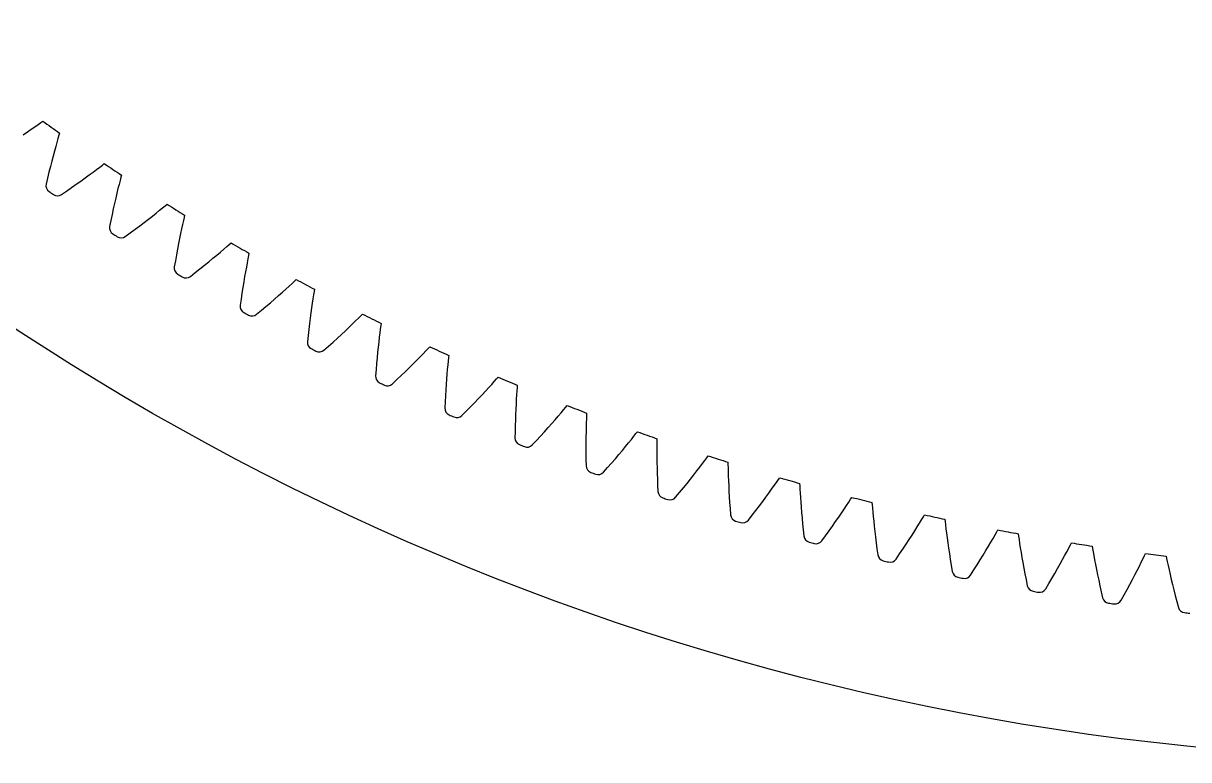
# Model space of a CAD drawing. Header units: millimetres. Extents: x -109 to 109, y -109 to 109.
# Drawn here: x -59.51 to -11.05, y -108.76 to -78.12 of the extents above; entities that cross this region are included whole.
import ezdxf

# ---------------------------------------------------------------- set-up
doc = ezdxf.new("R2010")
doc.units = ezdxf.units.MM

msp = doc.modelspace()

# ---------------------------------------------------------------- linework, layer by layer
at = {"layer": 'fixed_ring'}
for p, q in [((-59.0328, -82.42074), (-58.89862, -82.324971)), ((-58.89862, -82.324971), (-58.784353, -82.242601)), ((-58.784353, -82.242601), (-58.706504, -82.186047)), ((-59.517244, -82.758312), (-59.344129, -82.639116)), ((-59.344129, -82.639116), (-59.182131, -82.526142)), ((-59.182131, -82.526142), (-59.0328, -82.42074)), ((-58.030212, -82.776446), (-58.069922, -82.911594)), ((-58.002747, -82.684227), (-58.030212, -82.776446)), ((-58.165432, -83.245848), (-58.218142, -83.436185)), ((-58.115652, -83.069975), (-58.165432, -83.245848)), ((-58.069922, -82.911594), (-58.115652, -83.069975)), ((-58.273027, -83.639075), (-58.329522, -83.85319)), ((-58.218142, -83.436185), (-58.273027, -83.639075)), ((-58.445645, -84.311394), (-58.5046, -84.554122)), ((-58.387183, -84.077549), (-58.445645, -84.311394)), ((-58.329522, -83.85319), (-58.387183, -84.077549)), ((-56.771107, -84.427428), (-56.612664, -84.309519)), ((-56.612664, -84.309519), (-56.46665, -84.199568)), ((-56.46665, -84.199568), (-56.335484, -84.099712)), ((-56.335484, -84.099712), (-56.223807, -84.013863)), ((-56.223807, -84.013863), (-56.147737, -83.954938)), ((-58.5046, -84.554122), (-58.56426, -84.804908)), ((-57.308096, -84.81674), (-57.119717, -84.681925)), ((-57.119717, -84.681925), (-56.940469, -84.551898)), ((-56.940469, -84.551898), (-56.771107, -84.427428)), ((-55.489113, -84.660538), (-55.529944, -84.820251)), ((-55.453584, -84.524231), (-55.489113, -84.660538)), ((-55.428972, -84.431209), (-55.453584, -84.524231)), ((-57.922371, -85.244612), (-57.710071, -85.098387)), ((-57.710071, -85.098387), (-57.505031, -84.955729)), ((-57.505031, -84.955729), (-57.308096, -84.81674)), ((-55.621109, -85.189444), (-55.669719, -85.393928)), ((-55.574284, -84.997574), (-55.621109, -85.189444)), ((-55.529944, -84.820251), (-55.574284, -84.997574)), ((-55.719593, -85.609681), (-55.770318, -85.835709)), ((-55.669719, -85.393928), (-55.719593, -85.609681)), ((-53.718909, -85.79468), (-53.609929, -85.705432)), ((-53.609929, -85.705432), (-53.53571, -85.644193)), ((-55.821551, -86.071244), (-55.873003, -86.315672)), ((-55.770318, -85.835709), (-55.821551, -86.071244)), ((-54.484842, -86.400768), (-54.309683, -86.265282)), ((-54.309683, -86.265282), (-54.144234, -86.135655)), ((-54.144234, -86.135655), (-53.989498, -86.012923)), ((-53.989498, -86.012923), (-53.846938, -85.898527)), ((-53.846938, -85.898527), (-53.718909, -85.79468)), ((-52.824355, -86.191839), (-52.85567, -86.329175)), ((-52.802619, -86.098104), (-52.824355, -86.191839)), ((-55.873003, -86.315672), (-55.924912, -86.568176)), ((-55.062091, -86.835211), (-54.861541, -86.686307)), ((-54.861541, -86.686307), (-54.66898, -86.54132)), ((-54.66898, -86.54132), (-54.484842, -86.400768)), ((-52.930421, -86.668675), (-52.971315, -86.861896)), ((-52.891563, -86.490071), (-52.930421, -86.668675)), ((-52.85567, -86.329175), (-52.891563, -86.490071)), ((-55.269786, -86.987905), (-55.062091, -86.835211)), ((-53.013605, -87.06778), (-53.056812, -87.284966)), ((-52.971315, -86.861896), (-53.013605, -87.06778)), ((-53.100551, -87.512449), (-53.144507, -87.74945)), ((-53.056812, -87.284966), (-53.100551, -87.512449)), ((-51.466002, -87.762177), (-51.315118, -87.634738)), ((-51.315118, -87.634738), (-51.17615, -87.516007)), ((-51.17615, -87.516007), (-51.051379, -87.408266)), ((-51.051379, -87.408266), (-50.945199, -87.315705)), ((-50.945199, -87.315705), (-50.872901, -87.252209)), ((-50.126179, -87.683329), (-50.145019, -87.777689)), ((-53.188408, -87.995346), (-53.232516, -88.24933)), ((-53.144507, -87.74945), (-53.188408, -87.995346)), ((-52.166012, -88.334658), (-51.978006, -88.183809)), ((-51.978006, -88.183809), (-51.798284, -88.037653)), ((-51.798284, -88.037653), (-51.627381, -87.896838)), ((-51.627381, -87.896838), (-51.466002, -87.762177)), ((-50.20301, -88.077849), (-50.23635, -88.257565)), ((-50.172089, -87.915924), (-50.20301, -88.077849)), ((-50.145019, -87.777689), (-50.172089, -87.915924)), ((-52.564775, -88.648685), (-52.36188, -88.489667)), ((-52.36188, -88.489667), (-52.166012, -88.334658)), ((-50.307204, -88.659042), (-50.343702, -88.877457)), ((-50.271274, -88.451954), (-50.307204, -88.659042)), ((-50.23635, -88.257565), (-50.271274, -88.451954)), ((-50.380416, -89.106179), (-50.417052, -89.34442)), ((-50.343702, -88.877457), (-50.380416, -89.106179)), ((-48.738951, -89.305452), (-48.592064, -89.173427)), ((-48.592064, -89.173427), (-48.456817, -89.050472)), ((-48.456817, -89.050472), (-48.335424, -88.93894)), ((-48.335424, -88.93894), (-48.232144, -88.843153)), ((-48.232144, -88.843153), (-48.161836, -88.777461)), ((-50.45336, -89.591552), (-50.489625, -89.846773)), ((-50.417052, -89.34442), (-50.45336, -89.591552)), ((-49.237729, -89.742651), (-49.062592, -89.59103)), ((-49.062592, -89.59103), (-48.896107, -89.445019)), ((-48.896107, -89.445019), (-48.738951, -89.305452)), ((-47.466838, -89.58208), (-47.494627, -89.762738)), ((-47.440918, -89.41928), (-47.466838, -89.58208)), ((-47.418117, -89.280276), (-47.440918, -89.41928)), ((-47.402192, -89.185381), (-47.418117, -89.280276)), ((-49.809904, -90.225376), (-49.612002, -90.060186)), ((-49.612002, -90.060186), (-49.420999, -89.899218)), ((-49.420999, -89.899218), (-49.237729, -89.742651)), ((-47.523548, -89.95811), (-47.553084, -90.166206)), ((-47.494627, -89.762738), (-47.523548, -89.95811)), ((-47.612491, -90.615385), (-47.641774, -90.854642)), ((-47.582839, -90.385641), (-47.612491, -90.615385)), ((-47.553084, -90.166206), (-47.582839, -90.385641)), ((-45.965669, -90.764015), (-45.822917, -90.627529)), ((-45.822917, -90.627529), (-45.691521, -90.500468)), ((-45.691521, -90.500468), (-45.57362, -90.38525)), ((-45.57362, -90.38525), (-45.473339, -90.286328)), ((-45.473339, -90.286328), (-45.405086, -90.218502)), ((-44.633241, -90.602835), (-44.646236, -90.698176)), ((-47.670454, -91.102775), (-47.698842, -91.358992)), ((-47.641774, -90.854642), (-47.670454, -91.102775)), ((-46.450746, -91.216367), (-46.280362, -91.059424)), ((-46.280362, -91.059424), (-46.118451, -90.908355)), ((-46.118451, -90.908355), (-45.965669, -90.764015)), ((-44.68564, -91.001337), (-44.707853, -91.182765)), ((-44.664745, -90.837816), (-44.68564, -91.001337)), ((-44.646236, -90.698176), (-44.664745, -90.837816)), ((-47.007784, -91.716482), (-46.815063, -91.545276)), ((-46.815063, -91.545276), (-46.629108, -91.378503)), ((-46.629108, -91.378503), (-46.450746, -91.216367)), ((-44.753857, -91.587842), (-44.77684, -91.808089)), ((-44.730744, -91.378935), (-44.753857, -91.587842)), ((-44.707853, -91.182765), (-44.730744, -91.378935)), ((-42.671399, -91.643861), (-42.605268, -91.573966)), ((-44.799404, -92.038637), (-44.821304, -92.278683)), ((-44.77684, -91.808089), (-44.799404, -92.038637)), ((-43.148785, -92.136483), (-43.010304, -91.995666)), ((-43.010304, -91.995666), (-42.882883, -91.864618)), ((-42.882883, -91.864618), (-42.768586, -91.745825)), ((-42.768586, -91.745825), (-42.671399, -91.643861)), ((-41.832006, -92.030043), (-41.846206, -92.170187)), ((-41.821953, -91.934348), (-41.832006, -92.030043)), ((-44.842329, -92.527581), (-44.862814, -92.784551)), ((-44.821304, -92.278683), (-44.842329, -92.527581)), ((-43.619702, -92.603558), (-43.454232, -92.441443)), ((-43.454232, -92.441443), (-43.29705, -92.285459)), ((-43.29705, -92.285459), (-43.148785, -92.136483)), ((-41.87867, -92.5163), (-41.895509, -92.713081)), ((-41.862055, -92.334274), (-41.87867, -92.5163)), ((-41.846206, -92.170187), (-41.862055, -92.334274)), ((-44.161075, -93.120591), (-43.973717, -92.943531)), ((-43.973717, -92.943531), (-43.792987, -92.77111)), ((-43.792987, -92.77111), (-43.619702, -92.603558)), ((-41.912178, -92.922602), (-41.928368, -93.143452)), ((-41.895509, -92.713081), (-41.912178, -92.922602)), ((-40.033568, -93.14163), (-39.922983, -93.019373)), ((-39.922983, -93.019373), (-39.828983, -92.914464)), ((-39.828983, -92.914464), (-39.765035, -92.842566)), ((-41.943821, -93.374586), (-41.958319, -93.615191)), ((-41.928368, -93.143452), (-41.943821, -93.374586)), ((-40.434579, -93.575025), (-40.290972, -93.421554)), ((-40.290972, -93.421554), (-40.156893, -93.276539)), ((-40.156893, -93.276539), (-40.033568, -93.14163)), ((-38.987973, -93.415129), (-38.998761, -93.579626)), ((-38.978095, -93.274614), (-38.987973, -93.415129)), ((-38.970994, -93.178654), (-38.978095, -93.274614)), ((-41.971669, -93.864619), (-41.984231, -94.122098)), ((-41.958319, -93.615191), (-41.971669, -93.864619)), ((-40.915325, -94.075718), (-40.747282, -93.902909)), ((-40.747282, -93.902909), (-40.586883, -93.735775)), ((-40.586883, -93.735775), (-40.434579, -93.575025)), ((-39.020534, -93.959284), (-39.030743, -94.169218)), ((-39.009763, -93.762077), (-39.020534, -93.959284)), ((-38.998761, -93.579626), (-39.009763, -93.762077)), ((-36.948786, -94.096933), (-36.887083, -94.023099)), ((-41.272476, -94.436368), (-41.09066, -94.253623)), ((-41.09066, -94.253623), (-40.915325, -94.075718)), ((-39.040124, -94.390462), (-39.048452, -94.621962)), ((-39.030743, -94.169218), (-39.040124, -94.390462)), ((-37.39494, -94.618009), (-37.265391, -94.468933)), ((-37.265391, -94.468933), (-37.146279, -94.33029)), ((-37.146279, -94.33029), (-37.039512, -94.204686)), ((-37.039512, -94.204686), (-36.948786, -94.096933)), ((-36.087211, -94.430709), (-36.092757, -94.571461)), ((-36.083069, -94.334576), (-36.087211, -94.430709)), ((-39.055533, -94.862901), (-39.061196, -95.112621)), ((-39.048452, -94.621962), (-39.055533, -94.862901)), ((-37.836211, -95.113188), (-37.681035, -94.941194)), ((-37.681035, -94.941194), (-37.533754, -94.77583)), ((-37.533754, -94.77583), (-37.39494, -94.618009)), ((-36.103853, -94.918916), (-36.108546, -95.116361)), ((-36.098474, -94.736212), (-36.103853, -94.918916)), ((-36.092757, -94.571461), (-36.098474, -94.736212)), ((-39.061196, -95.112621), (-39.065823, -95.370364)), ((-38.344728, -95.662567), (-38.168626, -95.474309)), ((-38.168626, -95.474309), (-37.998852, -95.29109)), ((-37.998852, -95.29109), (-37.836211, -95.113188)), ((-36.112285, -95.32651), (-36.114848, -95.547938)), ((-36.108546, -95.116361), (-36.112285, -95.32651)), ((-34.33854, -95.571718), (-34.223754, -95.429473)), ((-34.223754, -95.429473), (-34.120906, -95.300641)), ((-34.120906, -95.300641), (-34.033542, -95.190145)), ((-34.033542, -95.190145), (-33.974142, -95.114445)), ((-33.160916, -95.401015), (-33.162097, -95.49723)), ((-36.114848, -95.547938), (-36.116043, -95.779584)), ((-36.116043, -95.779584), (-36.115702, -96.020626)), ((-34.739444, -96.056555), (-34.597325, -95.886734)), ((-34.597325, -95.886734), (-34.463438, -95.724713)), ((-34.463438, -95.724713), (-34.33854, -95.571718)), ((-33.163305, -95.638086), (-33.163946, -95.802935)), ((-33.163946, -95.802935), (-33.163696, -95.985718)), ((-33.162097, -95.49723), (-33.163305, -95.638086)), ((-36.115702, -96.020626), (-36.113672, -96.270403)), ((-36.113672, -96.270403), (-36.110359, -96.528166)), ((-35.210386, -96.604433), (-35.046335, -96.416072)), ((-35.046335, -96.416072), (-34.88925, -96.233246)), ((-34.88925, -96.233246), (-34.739444, -96.056555)), ((-33.163696, -95.985718), (-33.162306, -96.183214)), ((-33.162306, -96.183214), (-33.159572, -96.393378)), ((-33.159572, -96.393378), (-33.155315, -96.61478)), ((-31.379117, -96.583848), (-31.268766, -96.438135)), ((-31.268766, -96.438135), (-31.169934, -96.306197)), ((-31.169934, -96.306197), (-31.086014, -96.193063)), ((-31.086014, -96.193063), (-31.028973, -96.11557)), ((-30.207309, -96.37696), (-30.205526, -96.473166)), ((-35.380607, -96.798024), (-35.210386, -96.604433)), ((-33.155315, -96.61478), (-33.149376, -96.846354)), ((-33.149376, -96.846354), (-33.141612, -97.087271)), ((-31.7649, -97.0808), (-31.628078, -96.906683)), ((-31.628078, -96.906683), (-31.499244, -96.740616)), ((-31.499244, -96.740616), (-31.379117, -96.583848)), ((-30.205526, -96.473166), (-30.202396, -96.613993)), ((-30.202396, -96.613993), (-30.19796, -96.778783)), ((-30.19796, -96.778783), (-30.192081, -96.961471)), ((-33.141612, -97.087271), (-33.131891, -97.336866)), ((-33.131891, -97.336866), (-33.120642, -97.594405)), ((-32.060575, -97.449598), (-31.909194, -97.262021)), ((-31.909194, -97.262021), (-31.7649, -97.0808)), ((-30.192081, -96.961471), (-30.18461, -97.158831)), ((-30.18461, -97.158831), (-30.175406, -97.368812)), ((-30.175406, -97.368812), (-30.164332, -97.589977)), ((-28.38993, -97.504362), (-28.284118, -97.35532)), ((-28.284118, -97.35532), (-28.189396, -97.2204)), ((-28.189396, -97.2204), (-28.109, -97.104736)), ((-28.109, -97.104736), (-28.054372, -97.025523)), ((-27.225048, -97.261487), (-27.220303, -97.357592)), ((-27.220303, -97.357592), (-27.212838, -97.498255)), ((-32.382926, -97.841663), (-32.218747, -97.642921)), ((-32.218747, -97.642921), (-32.060575, -97.449598)), ((-30.164332, -97.589977), (-30.151265, -97.821258)), ((-30.151265, -97.821258), (-30.136085, -98.061822)), ((-28.760226, -98.012959), (-28.628831, -97.834711)), ((-28.628831, -97.834711), (-28.505172, -97.664755)), ((-28.505172, -97.664755), (-28.38993, -97.504362)), ((-27.212838, -97.498255), (-27.20333, -97.662831)), ((-27.20333, -97.662831), (-27.191827, -97.845251)), ((-27.191827, -97.845251), (-27.178283, -98.042287)), ((-25.105322, -97.924299), (-25.05316, -97.843442)), ((-30.136085, -98.061822), (-30.118683, -98.311)), ((-30.118683, -98.311), (-30.099508, -98.56807)), ((-29.044403, -98.390687), (-28.89887, -98.198537)), ((-28.89887, -98.198537), (-28.760226, -98.012959)), ((-27.178283, -98.042287), (-27.162616, -98.251885)), ((-27.162616, -98.251885), (-27.144737, -98.472605)), ((-25.48406, -98.496253), (-25.373812, -98.332387)), ((-25.373812, -98.332387), (-25.272641, -98.180158)), ((-25.272641, -98.180158), (-25.182118, -98.042385)), ((-25.182118, -98.042385), (-25.105322, -97.924299)), ((-24.216963, -98.053754), (-24.20926, -98.149668)), ((-24.20926, -98.149668), (-24.197467, -98.290034)), ((-24.197467, -98.290034), (-24.182895, -98.45424)), ((-29.354528, -98.792493), (-29.196547, -98.588789)), ((-29.196547, -98.588789), (-29.044403, -98.390687)), ((-27.144737, -98.472605), (-27.124553, -98.703374)), ((-27.124553, -98.703374), (-27.101973, -98.943356)), ((-25.861134, -99.041906), (-25.72827, -98.852146)), ((-25.72827, -98.852146), (-25.602427, -98.669936)), ((-25.602427, -98.669936), (-25.48406, -98.496253)), ((-24.182895, -98.45424), (-24.165781, -98.636219)), ((-24.165781, -98.636219), (-24.146174, -98.832745)), ((-24.146174, -98.832745), (-24.124061, -99.04176)), ((-22.237191, -98.911865), (-22.150954, -98.77137)), ((-22.150954, -98.77137), (-22.077831, -98.650975)), ((-22.077831, -98.650975), (-22.028183, -98.56855)), ((-21.185906, -98.753012), (-21.175253, -98.848643)), ((-21.175253, -98.848643), (-21.159144, -98.98858)), ((-27.101973, -98.943356), (-27.076905, -99.191879)), ((-27.076905, -99.191879), (-27.049823, -99.448238)), ((-26.146652, -99.44114), (-26.000681, -99.238446)), ((-26.000681, -99.238446), (-25.861134, -99.041906)), ((-24.124061, -99.04176), (-24.099393, -99.261825)), ((-24.099393, -99.261825), (-24.072113, -99.491863)), ((-22.551738, -99.411567), (-22.438776, -99.234321)), ((-22.438776, -99.234321), (-22.333626, -99.067138)), ((-22.333626, -99.067138), (-22.237191, -98.911865)), ((-21.159144, -98.98858), (-21.139522, -99.152258)), ((-21.139522, -99.152258), (-21.116811, -99.333625)), ((-21.116811, -99.333625), (-21.091162, -99.529453)), ((-19.098778, -99.406665), (-19.029397, -99.284075)), ((-19.029397, -99.284075), (-18.982311, -99.200161)), ((-26.298285, -99.649612), (-26.146652, -99.44114)), ((-24.072113, -99.491863), (-24.042152, -99.731036)), ((-24.042152, -99.731036), (-24.009443, -99.97867)), ((-22.932296, -99.992072), (-22.798868, -99.791327)), ((-22.798868, -99.791327), (-22.67191, -99.597566)), ((-22.67191, -99.597566), (-22.551738, -99.411567)), ((-21.091162, -99.529453), (-21.062622, -99.737689)), ((-21.062622, -99.737689), (-21.03119, -99.956889)), ((-19.372207, -99.87826), (-19.272256, -99.707918)), ((-19.272256, -99.707918), (-19.180648, -99.549749)), ((-19.180648, -99.549749), (-19.098778, -99.406665)), ((-18.134753, -99.358597), (-18.121161, -99.453854)), ((-18.121161, -99.453854), (-18.100749, -99.593229)), ((-18.100749, -99.593229), (-18.076096, -99.756225)), ((-18.076096, -99.756225), (-18.047811, -99.936806)), ((-16.028486, -99.947666), (-15.962913, -99.822998)), ((-15.962913, -99.822998), (-15.918434, -99.737673)), ((-24.009443, -99.97867), (-23.97448, -100.234072)), ((-23.217096, -100.412207), (-23.071956, -100.199165)), ((-23.071956, -100.199165), (-22.932296, -99.992072)), ((-21.03119, -99.956889), (-20.996838, -100.185978)), ((-20.996838, -100.185978), (-20.959527, -100.424115)), ((-19.714975, -100.446091), (-19.594045, -100.248511)), ((-19.594045, -100.248511), (-19.479657, -100.0589)), ((-19.479657, -100.0589), (-19.372207, -99.87826)), ((-18.047811, -99.936806), (-18.016144, -100.131752)), ((-18.016144, -100.131752), (-17.981205, -100.33901)), ((-16.287262, -100.427458), (-16.192604, -100.254118)), ((-16.192604, -100.254118), (-16.10591, -100.093204)), ((-16.10591, -100.093204), (-16.028486, -99.947666)), ((-15.066398, -99.869934), (-15.049879, -99.964727)), ((-15.049879, -99.964727), (-15.025185, -100.103407)), ((-15.025185, -100.103407), (-14.995524, -100.265567)), ((-14.995524, -100.265567), (-14.961692, -100.445191)), ((-12.94299, -100.393861), (-12.881287, -100.267233)), ((-12.881287, -100.267233), (-12.839456, -100.180579)), ((-11.983752, -100.286538), (-11.964321, -100.380778)), ((-20.959527, -100.424115), (-20.919207, -100.670624)), ((-20.919207, -100.670624), (-20.876395, -100.924829)), ((-19.975374, -100.862144), (-19.842158, -100.650849)), ((-19.842158, -100.650849), (-19.714975, -100.446091)), ((-17.981205, -100.33901), (-17.943037, -100.557138)), ((-17.943037, -100.557138), (-17.901647, -100.78506)), ((-17.901647, -100.78506), (-17.857019, -101.021935)), ((-16.612381, -101.005575), (-16.497593, -100.804365)), ((-16.497593, -100.804365), (-16.389099, -100.611322)), ((-16.389099, -100.611322), (-16.287262, -100.427458)), ((-14.961692, -100.445191), (-14.924036, -100.639069)), ((-14.924036, -100.639069), (-14.882731, -100.845153)), ((-13.186868, -100.881394), (-13.097593, -100.705222)), ((-13.097593, -100.705222), (-13.015895, -100.541714)), ((-13.015895, -100.541714), (-12.94299, -100.393861)), ((-11.964321, -100.380778), (-11.935368, -100.518632)), ((-11.935368, -100.518632), (-11.900728, -100.679801)), ((-11.900728, -100.679801), (-11.86138, -100.858298)), ((-20.113885, -101.079555), (-19.975374, -100.862144)), ((-17.857019, -101.021935), (-17.809128, -101.267086)), ((-17.809128, -101.267086), (-17.758508, -101.519852)), ((-16.859844, -101.42945), (-16.733198, -101.214153)), ((-16.733198, -101.214153), (-16.612381, -101.005575)), ((-14.882731, -100.845153), (-14.837864, -101.062003)), ((-14.837864, -101.062003), (-14.789474, -101.288542)), ((-14.789474, -101.288542), (-14.737574, -101.523931)), ((-13.49403, -101.469249), (-13.385492, -101.2646)), ((-13.385492, -101.2646), (-13.282994, -101.068307)), ((-13.282994, -101.068307), (-13.186868, -100.881394)), ((-11.86138, -100.858298), (-11.817772, -101.050925)), ((-11.817772, -101.050925), (-11.77014, -101.255639)), ((-11.77014, -101.255639), (-11.718616, -101.471004)), ((-16.991595, -101.651024), (-16.859844, -101.42945)), ((-14.737574, -101.523931), (-14.682155, -101.76749)), ((-14.682155, -101.76749), (-14.623775, -102.018577)), ((-13.728322, -101.900544), (-13.608366, -101.681448)), ((-13.608366, -101.681448), (-13.49403, -101.469249)), ((-11.718616, -101.471004), (-11.663273, -101.695946)), ((-11.663273, -101.695946), (-11.604149, -101.929624)), ((-13.853187, -102.12607), (-13.728322, -101.900544)), ((-11.604149, -101.929624), (-11.541256, -102.171362)), ((-11.541256, -102.171362), (-11.475171, -102.420532))]:
    msp.add_line(p, q, dxfattribs=at)
for centre, radius, start, end in [((0, 0), 101, 234.461314, 234.950451), ((0, 0), 101, 236.22602, 236.715157), ((-58.271669, -84.871168), 0.3, 167.240043, 235.526909), ((0, 0), 103.25, 235.526909, 235.649561), ((-58.089853, -84.995715), 0.3, 235.649561, 303.936428), ((0, 0), 101, 237.990726, 238.479863), ((-55.630419, -86.625395), 0.3, 169.004749, 237.291615), ((0, 0), 103.25, 237.291615, 237.414267), ((-55.444854, -86.744283), 0.3, 237.414267, 305.701133), ((0, 0), 101, 239.755431, 240.244569), ((-52.9364, -88.297452), 0.3, 170.769455, 239.056321), ((0, 0), 103.25, 239.056321, 239.178973), ((-52.747262, -88.41057), 0.3, 239.178973, 307.465839), ((0, 0), 101, 241.520137, 242.009274), ((-50.192168, -89.885754), 0.3, 172.534161, 240.821027), ((0, 0), 103.25, 240.821027, 240.943679), ((-49.999636, -89.992993), 0.3, 240.943679, 309.230545), ((0, 0), 101, 243.284843, 243.77398), ((-47.400326, -91.388793), 0.3, 174.298867, 242.585733), ((0, 0), 101, 245.049549, 245.538686), ((0, 0), 103.25, 242.585733, 242.708385), ((-47.204583, -91.490053), 0.3, 242.708385, 310.995251), ((-44.563522, -92.805145), 0.3, 176.063572, 244.350439), ((0, 0), 101, 246.814255, 247.303392), ((0, 0), 103.25, 244.350439, 244.473091), ((-44.364753, -92.900329), 0.3, 244.473091, 312.759957), ((0, 0), 101, 248.578961, 249.068098), ((-41.684446, -94.133466), 0.3, 177.828278, 246.115144), ((0, 0), 103.25, 246.115144, 246.237797), ((-41.482841, -94.222484), 0.3, 246.237797, 314.524663), ((-38.765831, -95.372495), 0.3, 179.592984, 247.87985), ((0, 0), 101, 250.343667, 250.832804), ((0, 0), 103.25, 247.87985, 248.002503), ((-38.561579, -95.455262), 0.3, 248.002503, 316.289369), ((0, 0), 101, 252.108373, 252.59751), ((-35.810443, -96.521058), 0.3, 181.35769, 249.644556), ((0, 0), 103.25, 249.644556, 249.767209), ((-35.60374, -96.597496), 0.3, 249.767209, 318.054075), ((0, 0), 101, 253.873079, 254.362216), ((-32.821088, -97.578065), 0.3, 183.122396, 251.409262), ((0, 0), 103.25, 251.409262, 251.531914), ((-32.612128, -97.648101), 0.3, 251.531914, 319.818781), ((0, 0), 101, 255.637784, 256.126921), ((-29.800599, -98.542513), 0.3, 184.887102, 253.173968), ((0, 0), 103.25, 253.173968, 253.29662), ((-29.589582, -98.606081), 0.3, 253.29662, 321.583486), ((0, 0), 101, 257.40249, 257.891627), ((0, 0), 101, 259.167196, 259.656333), ((-26.751843, -99.413487), 0.3, 186.651808, 254.938674), ((0, 0), 103.25, 254.938674, 255.061326), ((-26.538968, -99.470527), 0.3, 255.061326, 323.348192), ((0, 0), 101, 260.931902, 261.421039), ((-23.677711, -100.190162), 0.3, 188.416514, 256.70338), ((0, 0), 101, 262.696608, 263.185745), ((0, 0), 103.25, 256.70338, 256.826032), ((-23.463181, -100.240619), 0.3, 256.826032, 325.112898), ((-20.581119, -100.8718), 0.3, 190.181219, 258.468086), ((0, 0), 103.25, 258.468086, 258.590738), ((-20.365137, -100.915627), 0.3, 258.590738, 326.877604), ((-17.465005, -101.457755), 0.3, 191.945925, 260.232791), ((0, 0), 103.25, 260.232791, 260.355444), ((-17.247775, -101.49491), 0.3, 260.355444, 328.64231), ((-14.332324, -101.947472), 0.3, 193.710631, 261.997497), ((0, 0), 103.25, 261.997497, 262.12015), ((-14.114053, -101.977919), 0.3, 262.12015, 330.407016), ((-11.186048, -102.340485), 0.3, 195.475337, 263.762203), ((0, 0), 103.25, 263.762203, 263.884856)]:
    msp.add_arc(centre, radius, start, end, dxfattribs=at)
at = {"layer": 'outer'}
msp.add_circle((0, 0), 108.759662, dxfattribs=at)

doc.saveas('drawing.dxf')
